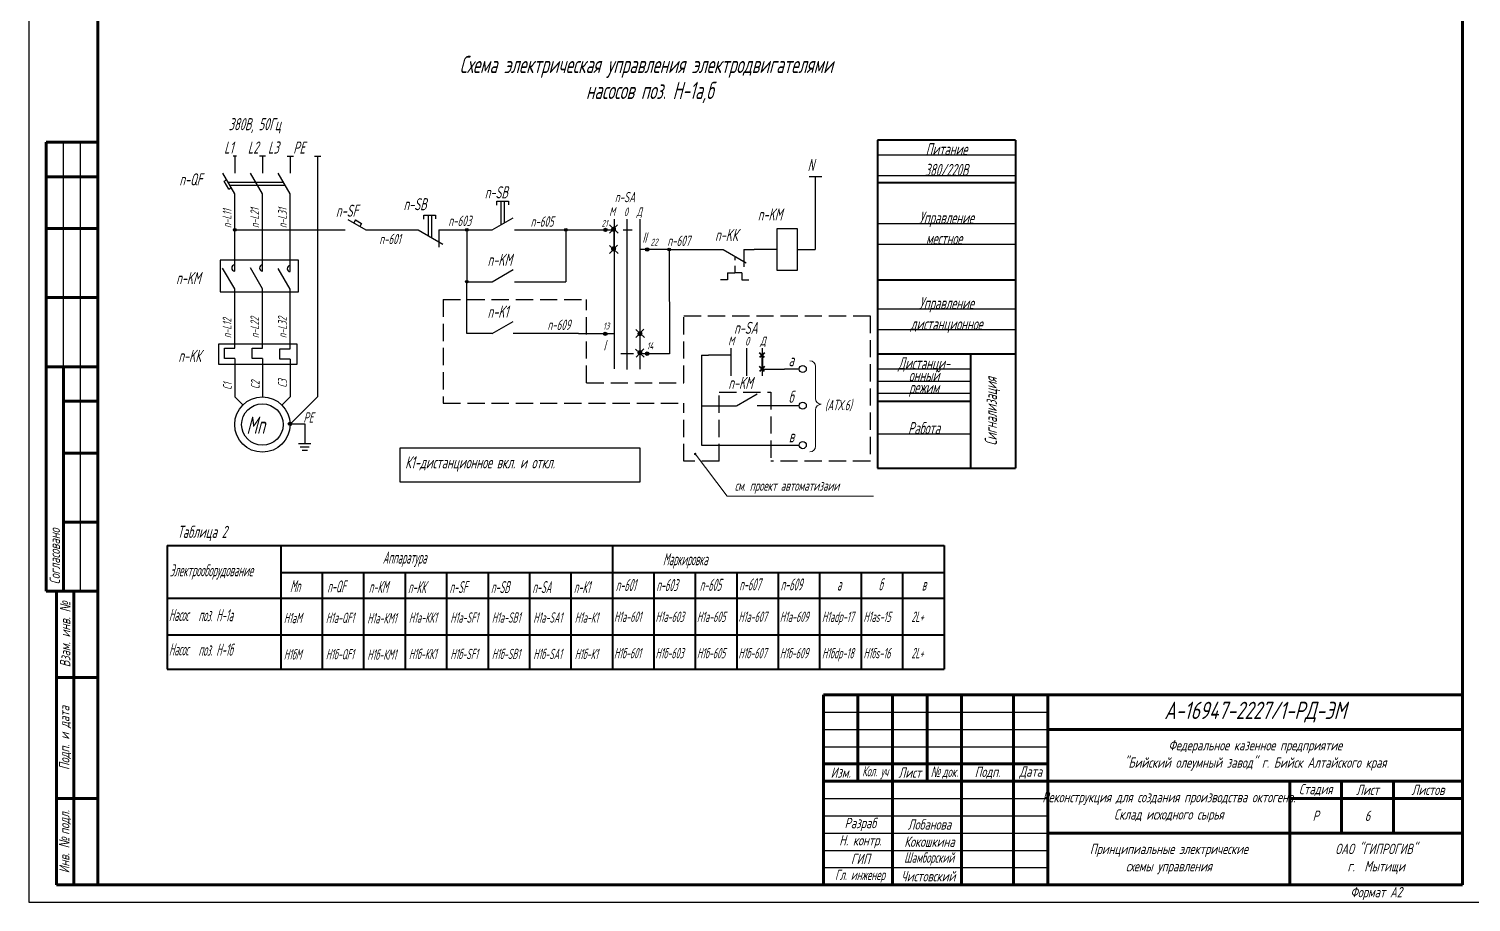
# Model space of a CAD drawing. Header units: millimetres. Extents: x 6735 to 13224, y -12144 to -9633.
# Drawn here: x 10518.1 to 10935.6, y -10227.4 to -9974.5 of the extents above; entities that cross this region are included whole.
import ezdxf
from ezdxf.enums import TextEntityAlignment as Align

# ---------------------------------------------------------------- set-up
doc = ezdxf.new("R2010")
doc.units = ezdxf.units.MM
doc.linetypes.add('gost5', pattern=[7, 5, -2, 0])
doc.layers.get('Defpoints').update_dxf_attribs({"color": 33})
for name, color, linetype, lineweight in [('Выноска', 137, 'Continuous', 20), ('Обводка', 6, 'Continuous', 25), ('Рамка толстая', 7, 'Continuous', 60), ('Рамка тонкая', 5, 'Continuous', 25), ('ТаБлица', 253, 'Continuous', 25), ('Текст', 2, 'Continuous', 25), ('Текст_КИП', 2, 'Continuous', 25), ('Тонкая', 5, 'Continuous', 20), ('Штампы', 252, 'Continuous', 25)]:
    doc.layers.add(name, color=color, linetype=linetype, lineweight=lineweight)
doc.styles.add('Simplex', font='simplex.shx', dxfattribs={"width": 0.7, "oblique": 15})

# ---------------------------------------------------------------- blocks, each defined once
blk = doc.blocks.new('A$C54FF5821')
at = {"layer": 'Рамка толстая'}
for p, q in [((20, 589), (20, 5)), ((415, 5), (415, 589)), ((20, 5), (415, 5))]:
    blk.add_line(p, q, dxfattribs=at)
at = {"layer": 'Рамка тонкая'}
for p, q in [((0, 594), (0, 0)), ((0, 0), (420, 0))]:
    blk.add_line(p, q, dxfattribs=at)

msp = doc.modelspace()

# ---------------------------------------------------------------- hatches: boundary and pattern name
at = {"lineweight": 25}
h = msp.add_hatch(color=5, dxfattribs=at)
edge = h.paths.add_edge_path()
edge.add_arc((10577.70483, -10032.75965), 0.38529, 0, 360)
h = msp.add_hatch(color=5, dxfattribs=at)
edge = h.paths.add_edge_path()
edge.add_arc((10644.87796, -10032.75965), 0.38529, 0, 360)
h = msp.add_hatch(color=5, dxfattribs=at)
edge = h.paths.add_edge_path()
edge.add_arc((10673.5878, -10032.75965), 0.38529, 0, 360)
h = msp.add_hatch(color=5, dxfattribs=at)
edge = h.paths.add_edge_path()
edge.add_arc((10685.00622, -10032.76066), 0.5, 0, 360)
edge = h.paths.add_edge_path(flags=17)
edge.add_arc((10685.00622, -10032.76066), 0.2, 0, 360)
for points in [[(10688.12212, -10032.58311, 1), (10686.62212, -10032.58311, 1)], [(10688.12212, -10038.24705, 1), (10686.62212, -10038.24705, 1)], [(10695.74481, -10062.80502, 1), (10694.24481, -10062.80502, 1)], [(10695.74481, -10068.29209, 1), (10694.24481, -10068.29209, 1)]]:
    msp.add_hatch(color=5, dxfattribs=at).paths.add_polyline_path(points)
h = msp.add_hatch(color=5, dxfattribs=at)
edge = h.paths.add_edge_path()
edge.add_arc((10687.37212, -10032.58311), 0.4, 0, 360)
h = msp.add_hatch(color=5, dxfattribs=at)
h.paths.add_polyline_path([(10685.20622, -10032.76066, 1), (10684.80622, -10032.76066)])
h.paths.add_polyline_path([(10685.00622, -10032.76066), (10684.80622, -10032.76066, 0.414213562), (10685.00622, -10032.96066)])
h.paths.add_polyline_path([(10685.00622, -10032.96066, 0.414213562), (10685.20622, -10032.76066), (10685.00622, -10032.76066)])
h = msp.add_hatch(color=5, dxfattribs=at)
edge = h.paths.add_edge_path()
edge.add_arc((10687.37212, -10038.24705), 0.4, 0, 360)
h = msp.add_hatch(color=5, dxfattribs=at)
edge = h.paths.add_edge_path()
edge.add_arc((10697.09072, -10038.43525), 0.5, 0, 360)
edge = h.paths.add_edge_path(flags=17)
edge.add_arc((10697.09072, -10038.43525), 0.2, 0, 360)
h = msp.add_hatch(color=5, dxfattribs=at)
h.paths.add_polyline_path([(10697.29072, -10038.43525, 1), (10696.89072, -10038.43525)])
h.paths.add_polyline_path([(10697.09072, -10038.43525), (10696.89072, -10038.43525, 0.414213562), (10697.09072, -10038.63525)])
h.paths.add_polyline_path([(10697.09072, -10038.63525, 0.414213562), (10697.29072, -10038.43525), (10697.09072, -10038.43525)])
h = msp.add_hatch(color=5, dxfattribs=at)
edge = h.paths.add_edge_path()
edge.add_arc((10703.49428, -10038.45081), 0.38529, 0, 360)
h = msp.add_hatch(color=5, dxfattribs=at)
edge = h.paths.add_edge_path()
edge.add_arc((10644.89704, -10047.75018), 0.38529, 0, 360)
h = msp.add_hatch(color=5, dxfattribs=at)
edge = h.paths.add_edge_path()
edge.add_arc((10684.96081, -10062.81562), 0.5, 0, 360)
edge = h.paths.add_edge_path(flags=17)
edge.add_arc((10684.96081, -10062.81562), 0.2, 0, 360)
h = msp.add_hatch(color=5, dxfattribs=at)
h.paths.add_polyline_path([(10685.16081, -10062.81562, 1), (10684.76081, -10062.81562)])
h.paths.add_polyline_path([(10684.96081, -10062.81562), (10684.76081, -10062.81562, 0.414213562), (10684.96081, -10063.01562)])
h.paths.add_polyline_path([(10684.96081, -10063.01562, 0.414213562), (10685.16081, -10062.81562), (10684.96081, -10062.81562)])
h = msp.add_hatch(color=5, dxfattribs=at)
edge = h.paths.add_edge_path()
edge.add_arc((10697.09072, -10068.5858), 0.5, 0, 360)
edge = h.paths.add_edge_path(flags=17)
edge.add_arc((10697.09072, -10068.5858), 0.2, 0, 360)
h = msp.add_hatch(color=5, dxfattribs=at)
h.paths.add_polyline_path([(10697.29072, -10068.5858, 1), (10696.89072, -10068.5858)])
h.paths.add_polyline_path([(10697.09072, -10068.5858), (10696.89072, -10068.5858, 0.414213562), (10697.09072, -10068.7858)])
h.paths.add_polyline_path([(10697.09072, -10068.7858, 0.414213562), (10697.29072, -10068.5858), (10697.09072, -10068.5858)])
h = msp.add_hatch(color=5, dxfattribs=at)
edge = h.paths.add_edge_path()
edge.add_arc((10593.70735, -10088.89971), 0.5, 0, 360)
edge = h.paths.add_edge_path(flags=17)
edge.add_arc((10593.70735, -10088.89971), 0.2, 0, 360)
h = msp.add_hatch(color=5, dxfattribs=at)
h.paths.add_polyline_path([(10593.90735, -10088.89971, 1), (10593.50735, -10088.89971)])
h.paths.add_polyline_path([(10593.70735, -10088.89971), (10593.50735, -10088.89971, 0.414213562), (10593.70735, -10089.09971)])
h.paths.add_polyline_path([(10593.70735, -10089.09971, 0.414213562), (10593.90735, -10088.89971), (10593.70735, -10088.89971)])

# ---------------------------------------------------------------- linework, layer by layer
at = {"color": 5, "lineweight": 25}
for p, q in [((10577.26214, -10011.32966), (10578.1902, -10011.32966)), ((10577.70735, -10011.32596), (10577.70735, -10016.32596)), ((10584.86723, -10011.30851), (10586.65185, -10011.30851)), ((10585.72384, -10011.32596), (10585.72384, -10016.32596)), ((10592.88384, -10011.36513), (10594.69679, -10011.36513)), ((10593.72735, -10011.32596), (10593.72735, -10016.32596)), ((10600.8236, -10011.36513), (10602.63654, -10011.36513)), ((10601.66711, -10011.32596), (10601.66711, -10081.08395)), ((10577.70735, -10022.32596), (10574.24325, -10016.32596)), ((10574.64862, -10018.67771), (10575.36293, -10018.2653)), ((10575.95194, -10020.93511), (10574.64862, -10018.67771)), ((10575.74381, -10018.92501), (10591.76381, -10018.92501)), ((10576.24869, -10019.79948), (10592.26869, -10019.79948)), ((10585.72384, -10022.32596), (10582.25974, -10016.32596)), ((10593.72735, -10022.32596), (10590.26325, -10016.32596)), ((10744.00802, -10017.25206), (10747.68646, -10017.25206)), ((10745.70194, -10017.25206), (10745.70194, -10038.45081)), ((10575.95194, -10020.93511), (10576.66625, -10020.52271)), ((10577.70735, -10027.32596), (10577.70735, -10022.32596)), ((10585.72384, -10027.32596), (10585.72384, -10022.32596)), ((10593.72735, -10027.32596), (10593.72735, -10022.32596)), ((10577.70735, -10044.66244), (10577.70735, -10027.32596)), ((10585.72384, -10044.65309), (10585.72384, -10027.32596)), ((10593.72735, -10044.82373), (10593.72735, -10027.32596)), ((10653.58316, -10025.59192), (10653.58316, -10024.41276)), ((10653.58316, -10024.41276), (10656.90793, -10024.41276)), ((10653.58316, -10024.41276), (10656.34277, -10024.41276)), ((10654.75479, -10024.41276), (10654.75479, -10031.29614)), ((10655.82729, -10030.67051), (10655.82729, -10024.41276)), ((10656.90793, -10024.41276), (10656.90793, -10025.52045)), ((10610.46276, -10029.75018), (10615.65891, -10032.75018)), ((10612.69481, -10029.88416), (10612.19481, -10030.75018)), ((10612.69481, -10029.88416), (10614.42686, -10030.88416)), ((10614.42686, -10030.88416), (10613.92686, -10031.75018)), ((10632.48201, -10029.65979), (10632.48201, -10028.48064)), ((10632.48201, -10028.48064), (10635.80678, -10028.48064)), ((10633.65364, -10028.48064), (10633.65364, -10034.41824)), ((10634.72615, -10035.03746), (10634.72615, -10028.48064)), ((10635.80678, -10028.48064), (10635.80678, -10029.58832)), ((10652.26214, -10032.75018), (10658.26214, -10029.25018)), ((10686.16604, -10031.32822), (10688.66635, -10033.68256)), ((10688.48517, -10031.292), (10686.20227, -10033.71878)), ((10687.50042, -10029.63546), (10687.50042, -10072.93832)), ((10691.17968, -10029.63645), (10691.17968, -10073.11414)), ((10695.00045, -10029.63546), (10695.00045, -10073.07018)), ((10734.64759, -10032.45081), (10734.64759, -10044.45081)), ((10740.64759, -10032.45081), (10734.64759, -10032.45081)), ((10740.64759, -10044.45081), (10740.64759, -10032.45081)), ((10577.70483, -10032.75965), (10607.65891, -10032.75018)), ((10577.70735, -10032.75018), (10603.81292, -10032.75018)), ((10607.65891, -10032.75018), (10609.65891, -10032.75018)), ((10615.65891, -10032.75018), (10630.76447, -10032.75018)), ((10630.76447, -10032.75018), (10637.94125, -10036.8937)), ((10636.76447, -10032.75018), (10639.76447, -10032.75018)), ((10636.78117, -10032.75018), (10636.78117, -10037.75018)), ((10639.76447, -10032.75018), (10650.02961, -10032.75018)), ((10644.89704, -10032.75018), (10644.89704, -10047.75018)), ((10650.02961, -10032.75018), (10652.26214, -10032.75018)), ((10658.69159, -10032.75018), (10687.50042, -10032.75018)), ((10673.58936, -10032.75018), (10673.58936, -10047.75018)), ((10679.56533, -10032.75018), (10687.73328, -10032.75018)), ((10687.41224, -10032.75018), (10687.41224, -10038.2221)), ((10690.13257, -10032.75018), (10692.73054, -10032.75018)), ((10686.16604, -10037.23218), (10688.66635, -10039.58652)), ((10688.48517, -10037.19596), (10686.20227, -10039.62274)), ((10703.49584, -10038.45081), (10694.93799, -10038.43959)), ((10697.80471, -10038.43334), (10695.98639, -10038.43334)), ((10703.49584, -10038.45081), (10716.0873, -10038.45081)), ((10703.49584, -10038.45081), (10703.5502, -10068.5858)), ((10716.0873, -10038.45081), (10719.0873, -10038.45081)), ((10719.0873, -10038.45081), (10725.74413, -10042.29413)), ((10722.41572, -10040.37247), (10722.41572, -10041.09238)), ((10725.02811, -10038.45081), (10725.02811, -10043.45081)), ((10725.0873, -10038.45081), (10728.0873, -10038.45081)), ((10734.64759, -10038.45081), (10728.0873, -10038.45081)), ((10740.64759, -10038.45081), (10745.70194, -10038.45081)), ((10596.13908, -10041.46449), (10573.4445, -10041.46449)), ((10573.4445, -10041.46449), (10573.4445, -10050.68802)), ((10577.71004, -10049.78985), (10574.20735, -10043.78523)), ((10585.72653, -10049.7805), (10582.22384, -10043.77588)), ((10593.73004, -10049.95113), (10590.22735, -10043.94652)), ((10596.13908, -10050.68802), (10596.13908, -10041.46449)), ((10652.26214, -10047.75018), (10658.26214, -10044.25018)), ((10722.41572, -10041.09238), (10722.41572, -10041.55672)), ((10722.41572, -10043.133), (10722.41572, -10045.17362)), ((10734.64759, -10044.45081), (10740.64759, -10044.45081)), ((10644.89704, -10047.75018), (10652.26214, -10047.75018)), ((10644.89704, -10062.77441), (10644.89704, -10047.75018)), ((10658.70625, -10047.75018), (10673.58936, -10047.75018)), ((10720.316, -10047.21697), (10718.316, -10047.21697)), ((10720.316, -10045.17362), (10720.316, -10047.21697)), ((10720.316, -10045.17362), (10722.41572, -10045.17362)), ((10720.316, -10045.17362), (10722.41572, -10045.17362)), ((10720.316, -10045.17362), (10722.41572, -10045.17362)), ((10720.316, -10045.17362), (10722.41572, -10045.17362)), ((10724.52158, -10045.17362), (10722.42186, -10045.17362)), ((10724.52158, -10045.17362), (10724.52158, -10047.21697)), ((10724.52158, -10047.21697), (10726.52158, -10047.21697)), ((10573.4445, -10050.68802), (10596.13908, -10050.68802)), ((10577.71004, -10066.97538), (10577.71004, -10049.78985)), ((10585.72653, -10066.96603), (10585.72653, -10049.7805)), ((10593.73004, -10067.13667), (10593.73004, -10049.95113)), ((10652.26214, -10062.77441), (10658.26214, -10059.27441)), ((10693.78873, -10061.55013), (10696.28904, -10063.90447)), ((10696.10785, -10061.51392), (10693.82496, -10063.94069)), ((10573.14281, -10071.6993), (10573.14281, -10065.6993)), ((10573.14281, -10065.6993), (10585.14281, -10065.6993)), ((10583.6737, -10065.69929), (10595.6737, -10065.69929)), ((10595.68037, -10065.72941), (10595.68037, -10071.72941)), ((10652.26214, -10062.77441), (10644.89704, -10062.77441)), ((10677.20845, -10062.77441), (10658.26214, -10062.77441)), ((10677.20845, -10062.77441), (10687.50042, -10062.78645)), ((10695.00045, -10062.79522), (10695.00045, -10068.26713)), ((10574.71004, -10069.97538), (10574.71004, -10066.97538)), ((10574.71004, -10066.97538), (10577.71004, -10066.97538)), ((10577.71004, -10069.97538), (10574.71004, -10069.97538)), ((10577.71004, -10069.97538), (10577.70735, -10081.08971)), ((10582.72653, -10069.96603), (10582.72653, -10066.96603)), ((10582.72653, -10066.96603), (10585.72653, -10066.96603)), ((10585.72653, -10069.96603), (10582.72653, -10069.96603)), ((10585.72653, -10069.96603), (10585.72384, -10081.08036)), ((10590.73004, -10070.13667), (10590.73004, -10067.13667)), ((10590.73004, -10067.13667), (10593.73004, -10067.13667)), ((10693.08735, -10068.5858), (10689.50248, -10068.5858)), ((10693.75031, -10067.24105), (10696.25062, -10069.59539)), ((10696.14191, -10067.20483), (10693.85902, -10069.63161)), ((10703.5502, -10068.5858), (10694.68891, -10068.5858)), ((10712.79863, -10069.02659), (10712.79863, -10095.05868)), ((10712.79863, -10069.02659), (10714.83633, -10069.02659)), ((10585.14281, -10071.6993), (10573.14281, -10071.6993)), ((10595.6737, -10071.69929), (10583.6737, -10071.69929)), ((10593.73004, -10070.13667), (10590.73004, -10070.13667)), ((10593.73004, -10070.13667), (10593.72739, -10081.10252)), ((10741.09818, -10073.02659), (10736.83633, -10073.02659)), ((10577.70735, -10081.08971), (10580.06019, -10083.43318)), ((10593.72739, -10081.10252), (10591.3874, -10083.43318)), ((10601.73127, -10081.0199), (10593.90776, -10088.8299)), ((10722.93117, -10083.67258), (10728.93117, -10080.17258)), ((10712.7986, -10083.67258), (10722.80227, -10083.67258)), ((10741.09815, -10083.63991), (10728.97309, -10083.63991)), ((10594.20735, -10088.89971), (10597.98483, -10088.89971)), ((10597.98483, -10088.89971), (10597.98483, -10093.66308)), ((10597.98483, -10088.89971), (10597.98483, -10094.66725)), ((10599.7735, -10094.66725), (10596.19615, -10094.66725)), ((10712.79863, -10095.05868), (10741.09818, -10095.05868)), ((10599.28968, -10095.62981), (10596.67998, -10095.62981)), ((10598.76384, -10096.56419), (10597.20581, -10096.56419))]:
    msp.add_line(p, q, dxfattribs=at)
at = {"color": 6, "lineweight": 25}
for p, q in [((10721.33633, -10069.02659), (10714.83633, -10069.02659)), ((10730.33633, -10073.02659), (10736.83633, -10073.02659))]:
    msp.add_line(p, q, dxfattribs=at)
at = {"color": 6, "lineweight": 25, "ltscale": 10}
for p, q in [((10721.33633, -10067.02659), (10721.33633, -10075.02659)), ((10725.83633, -10067.02659), (10725.83633, -10075.02659)), ((10730.33633, -10067.02659), (10730.33633, -10075.02659))]:
    msp.add_line(p, q, dxfattribs=at)
at = {"color": 6, "lineweight": 40}
for p, q in [((10731.04344, -10068.31948), (10729.62923, -10069.7337)), ((10731.04344, -10069.7337), (10729.62923, -10068.31948)), ((10730.33633, -10069.02659), (10730.33633, -10073.02659)), ((10731.04344, -10073.7337), (10729.62923, -10072.31948)), ((10731.04344, -10072.31948), (10729.62923, -10073.7337))]:
    msp.add_line(p, q, dxfattribs=at)
at = {"color": 5, "lineweight": 25}
for centre, radius in [((10577.70483, -10032.75965), 0.38529), ((10644.87796, -10032.75965), 0.38529), ((10673.5878, -10032.75965), 0.38529), ((10685.00622, -10032.76066), 0.5), ((10644.89704, -10032.75018), 0.2), ((10673.58936, -10032.75018), 0.2), ((10685.00622, -10032.76066), 0.2), ((10697.09072, -10038.43525), 0.5), ((10697.09072, -10038.43525), 0.2), ((10703.49428, -10038.45081), 0.38529), ((10703.49584, -10038.44134), 0.2), ((10644.89704, -10047.75018), 0.38529), ((10644.91612, -10047.74072), 0.2), ((10684.96081, -10062.81562), 0.5), ((10684.96081, -10062.81562), 0.2), ((10697.09072, -10068.5858), 0.5), ((10697.09072, -10068.5858), 0.2), ((10742.12431, -10073.02659), 1.02613), ((10585.70735, -10089.09971), 8), ((10742.12428, -10083.63991), 1.02613), ((10585.70735, -10089.09971), 6), ((10593.70735, -10088.89971), 0.5), ((10593.70735, -10088.89971), 0.2), ((10742.12431, -10095.05868), 1.02613)]:
    msp.add_circle(centre, radius, dxfattribs=at)
for centre, radius in [((10577.70735, -10043.78523), 0.87721), ((10585.72384, -10043.79264), 0.86045), ((10593.72735, -10043.97404), 0.84968)]:
    msp.add_arc(centre, radius, 90, 270, dxfattribs=at)
at = {"layer": 'Defpoints'}
for p, q in [((10803.7208, -10011.12677), (10763.7208, -10011.12677)), ((10803.7208, -10017.12677), (10763.7208, -10017.12677)), ((10803.7208, -10030.98257), (10763.7208, -10030.98257)), ((10803.7208, -10036.98257), (10763.7208, -10036.98257)), ((10803.7208, -10055.69833), (10763.7208, -10055.69833)), ((10803.7208, -10061.69833), (10763.7208, -10061.69833)), ((10790.72076, -10073.10216), (10763.7208, -10073.10216)), ((10790.72076, -10076.60989), (10763.7208, -10076.60989)), ((10790.72076, -10080.11761), (10763.7208, -10080.11761)), ((10790.72076, -10091.8762), (10763.7208, -10091.8762))]:
    msp.add_line(p, q, dxfattribs=at)
at = {"layer": 'Выноска'}
for p, q in [((10710.9701, -10097.62019), (10720.27117, -10109.83715)), ((10720.27117, -10109.83715), (10762.56647, -10109.83715))]:
    msp.add_line(p, q, dxfattribs=at)
msp.add_circle((10710.9701, -10097.62019), 0.2, dxfattribs=at)
at = {"layer": 'Обводка', "linetype": 'gost5'}
for p, q in [((10638.06795, -10052.93567), (10679.52751, -10052.93567)), ((10638.06795, -10052.93567), (10638.06795, -10082.93567)), ((10679.52751, -10077.00961), (10679.52751, -10052.93567)), ((10679.52751, -10077.00961), (10707.69123, -10077.00961)), ((10717.90341, -10099.72172), (10717.90341, -10079.72172)), ((10717.90341, -10079.72172), (10732.90341, -10079.72172)), ((10732.90341, -10079.72172), (10732.90341, -10099.72172)), ((10638.06795, -10082.93567), (10707.69123, -10082.93567))]:
    msp.add_line(p, q, dxfattribs=at)
for points in [[(10707.69123, -10077.00961), (10707.69123, -10057.63007), (10761.64433, -10057.63007), (10761.64433, -10099.72172), (10732.90341, -10099.72172)], [(10717.90341, -10099.72172), (10707.69123, -10099.72172), (10707.69123, -10082.93567)]]:
    msp.add_lwpolyline(points, dxfattribs=at)
at = {"layer": 'Обводка'}
msp.add_lwpolyline([(10625.49948, -10105.64981), (10695.01259, -10105.64981), (10695.01259, -10095.91434), (10625.49948, -10095.91434)], close=True, dxfattribs=at)
at = {"layer": 'ТаБлица', "lineweight": 40}
for p, q in [((10763.7208, -10006.80723), (10763.7208, -10101.69313)), ((10803.7208, -10006.80723), (10763.7208, -10006.80723)), ((10803.7208, -10006.80723), (10803.7208, -10101.69313)), ((10763.7208, -10019.06623), (10803.7208, -10019.06623)), ((10763.7208, -10047.22289), (10803.7208, -10047.22289)), ((10763.7208, -10068.65903), (10803.7208, -10068.65903)), ((10790.72076, -10068.65903), (10790.72076, -10101.69313)), ((10790.72076, -10082.38734), (10763.7208, -10082.38734)), ((10763.7208, -10101.69313), (10803.7208, -10101.69313)), ((10558.10387, -10124.12658), (10558.10387, -10159.93195)), ((10558.10387, -10124.12658), (10783.01807, -10124.12658)), ((10591.01807, -10124.12658), (10591.01807, -10159.93195)), ((10687.01807, -10124.12658), (10687.01807, -10159.93195)), ((10783.01807, -10124.12658), (10783.01807, -10159.93195)), ((10591.01807, -10131.89488), (10783.01807, -10131.89488)), ((10603.02065, -10131.89488), (10603.02065, -10159.93195)), ((10615.02065, -10131.89488), (10615.02065, -10159.93195)), ((10627.02065, -10131.89488), (10627.02065, -10159.93195)), ((10639.02065, -10131.89488), (10639.02065, -10159.93195)), ((10651.02065, -10131.89488), (10651.02065, -10159.93195)), ((10663.02065, -10131.89488), (10663.02065, -10159.93195)), ((10675.02065, -10131.89488), (10675.02065, -10159.93195)), ((10699.01807, -10131.89488), (10699.01807, -10159.93195)), ((10711.01807, -10131.89488), (10711.01807, -10159.93195)), ((10723.01807, -10131.89488), (10723.01807, -10159.93195)), ((10735.01807, -10131.89488), (10735.01807, -10159.93195)), ((10747.01807, -10131.89488), (10747.01807, -10159.93195)), ((10759.01807, -10131.89488), (10759.01807, -10159.93195)), ((10771.01807, -10131.89488), (10771.01807, -10159.93195)), ((10558.10387, -10139.39488), (10783.01807, -10139.39488)), ((10558.10387, -10149.93195), (10783.01807, -10149.93195)), ((10558.10387, -10159.93195), (10783.01807, -10159.93195))]:
    msp.add_line(p, q, dxfattribs=at)
at = {"layer": 'Тонкая'}
for p, q in [((10745.82646, -10081.5985), (10745.81901, -10072.13265)), ((10745.8346, -10095.34583), (10745.82636, -10084.88173))]:
    msp.add_line(p, q, dxfattribs=at)
for centre, start, end in [((10744.1813, -10072.25647), 0, 90), ((10747.46883, -10081.5985), 180, 270), ((10747.46883, -10084.88325), 90, 180), ((10744.19222, -10095.34583), 270, 0)]:
    msp.add_arc(centre, 1.64238, start, end, dxfattribs=at)
at = {"layer": 'Штампы', "lineweight": 60}
for p, q in [((10523.10387, -10137.35746), (10523.10387, -10007.35746)), ((10523.10387, -10007.35746), (10538.10387, -10007.35746)), ((10538.10387, -10137.35746), (10538.10387, -10007.35746)), ((10523.10387, -10017.35746), (10538.10387, -10017.35746)), ((10523.10387, -10032.35746), (10538.10387, -10032.35746)), ((10523.10387, -10052.35746), (10538.10387, -10052.35746)), ((10523.10387, -10072.35746), (10538.10387, -10072.35746)), ((10528.10387, -10137.35746), (10528.10387, -10072.35746)), ((10528.10387, -10082.35746), (10538.10387, -10082.35746)), ((10528.10387, -10097.35746), (10538.10387, -10097.35746)), ((10528.10387, -10117.35746), (10538.10387, -10117.35746)), ((10523.10387, -10137.35746), (10538.10387, -10137.35746)), ((10526.10387, -10222.35746), (10526.10387, -10137.35746)), ((10526.10387, -10137.35746), (10538.10387, -10137.35746)), ((10531.10387, -10222.35746), (10531.10387, -10137.35746)), ((10538.10387, -10222.35746), (10538.10387, -10137.35746)), ((10526.10387, -10162.35746), (10538.10387, -10162.35746)), ((10748.10387, -10167.35746), (10933.10387, -10167.35746)), ((10748.10387, -10167.35746), (10748.10387, -10222.35746)), ((10758.10387, -10167.35746), (10758.10387, -10192.35746)), ((10768.10387, -10167.35746), (10768.10387, -10222.35746)), ((10778.10387, -10167.35746), (10778.10387, -10192.35746)), ((10788.10387, -10167.35746), (10788.10387, -10222.35746)), ((10803.10387, -10167.35746), (10803.10387, -10222.35746)), ((10813.10387, -10167.35746), (10813.10387, -10222.35746)), ((10813.10387, -10177.35746), (10933.10387, -10177.35746)), ((10748.10387, -10187.35746), (10813.10387, -10187.35746)), ((10748.10387, -10192.35746), (10933.10387, -10192.35746)), ((10883.10387, -10192.35746), (10883.10387, -10222.35746)), ((10898.10387, -10192.35746), (10898.10387, -10207.35746)), ((10913.10387, -10192.35746), (10913.10387, -10207.35746)), ((10526.10387, -10197.35746), (10538.10387, -10197.35746)), ((10883.10387, -10197.35746), (10933.10387, -10197.35746)), ((10813.10387, -10207.35746), (10933.10387, -10207.35746)), ((10526.10387, -10222.35746), (10538.10387, -10222.35746))]:
    msp.add_line(p, q, dxfattribs=at)
at = {"layer": 'Штампы', "color": 5, "lineweight": 25}
for p, q in [((10528.10387, -10072.35746), (10528.10387, -10007.35746)), ((10533.10387, -10137.35746), (10533.10387, -10007.35746)), ((10748.10387, -10172.35746), (10813.10387, -10172.35746)), ((10748.10387, -10177.35746), (10813.10387, -10177.35746)), ((10748.10387, -10182.35746), (10813.10387, -10182.35746)), ((10748.10387, -10197.35746), (10813.10387, -10197.35746)), ((10748.10387, -10202.35746), (10813.10387, -10202.35746)), ((10748.10387, -10207.35746), (10813.10387, -10207.35746)), ((10748.10387, -10212.35746), (10813.10387, -10212.35746)), ((10748.10387, -10217.35746), (10813.10387, -10217.35746))]:
    msp.add_line(p, q, dxfattribs=at)

# ---------------------------------------------------------------- block references
msp.add_blockref('A$C54FF5821', (10518.10387, -10227.35746))

# ---------------------------------------------------------------- texts
at = {"layer": 'Текст', "style": 'Simplex', "oblique": 15}
for s, height, width, p in [('Схема электрическая управления электродвигателями ', 5, 0.6, (10697.81153, -9987.37048)), ('насосов поз. Н-1а,б', 5, 0.6, (10697.81153, -9994.87882)), ('Питание', 3.5, 0.6, (10783.7208, -10011.12677)), ('380/220B', 3.5, 0.6, (10783.7208, -10017.12677)), ('Управление', 3.5, 0.6, (10783.7208, -10030.98257)), ('местное ', 3.5, 0.6, (10783.7208, -10036.98257)), ('Управление', 3.5, 0.6, (10783.7208, -10055.69833)), ('дистанционное', 3.5, 0.6, (10783.7208, -10061.69833)), ('Дистанци-', 3.5, 0.6, (10777.22078, -10073.10216)), ('онный', 3.5, 0.6, (10777.22078, -10076.60989)), ('режим', 3.5, 0.6, (10777.22078, -10080.11761)), ('Работа', 3.5, 0.6, (10777.22078, -10091.8762)), ('а', 3.5, 0.45, (10752.66501, -10137.1385)), ('б', 3.5, 0.45, (10764.66501, -10137.1385)), ('в', 3.5, 0.45, (10777.19141, -10137.1385))]:
    msp.add_text(s, height=height, dxfattribs=dict(at, width=width)).set_placement(p, align=Align.CENTER)
for s, height, width, p in [('380В, 50Гц', 3.5, 0.6, (10575.94144, -10003.89437)), ('L1   L2  L3   РЕ', 3.5, 0.6, (10574.63079, -10010.66258)), ('N', 3.5, 0.6, (10743.50263, -10015.73488)), ('n-QF ', 3.5, 0.6, (10561.68493, -10019.87203)), ('n-SB ', 3.5, 0.6, (10626.55957, -10027.05667)), ('n-SB ', 3.5, 0.6, (10650.08002, -10023.62562)), ('n-SA', 3, 0.6, (10687.71889, -10024.74677)), (' n-SF', 3.5, 0.6, (10605.60448, -10028.95169)), ('М', 2.5, 0.6, (10686.08713, -10028.70868)), ('0', 2.5, 0.6, (10690.35788, -10028.76477)), ('Д', 2.5, 0.6, (10694.03342, -10028.75961)), ('n-KM ', 3.5, 0.6, (10729.11611, -10030.031)), ('n-603', 3, 0.6, (10639.54306, -10031.61569)), ('n-605', 3, 0.6, (10663.35039, -10031.81647)), ('21', 2, 0.6, (10683.86456, -10031.84852)), ('n-KК ', 3.5, 0.6, (10716.74357, -10035.96981)), ('n-601', 3, 0.6, (10619.54046, -10036.88282)), ('II', 3, 0.6, (10695.70232, -10036.48051)), ('22', 2, 0.6, (10698.06863, -10037.28702)), ('n-607', 3, 0.6, (10702.92781, -10037.40152)), ('n-KM ', 3.5, 0.6, (10650.89407, -10043.16467)), ('n-KM ', 3.5, 0.6, (10560.74653, -10048.45626)), ('n-K1 ', 3.5, 0.6, (10650.89407, -10058.1889)), ('n-609', 3, 0.6, (10668.21374, -10061.72512)), ('13', 2, 0.6, (10684.32387, -10061.57145)), ('n-SA', 3.5, 0.6, (10722.25226, -10062.85212)), ('I', 3, 0.6, (10684.4637, -10067.60983)), ('14', 2, 0.6, (10697.00819, -10067.2975)), (' n-KК ', 3.5, 0.6, (10560.00054, -10070.96928)), ('а', 3.5, 0.6, (10738.00994, -10072.19994)), ('n-KМ', 3.5, 0.6, (10720.58296, -10078.80018)), ('б', 3.5, 0.6, (10738.00992, -10082.81326)), ('Mn', 5, 0.6, (10581.09281, -10091.79105)), ('РЕ', 3, 0.6, (10597.57512, -10088.52721)), ('в', 3.5, 0.6, (10738.09673, -10094.23124)), ('К1-дистанционное вкл. и откл.', 3.5, 0.6, (10627.02003, -10101.79015)), ('см. проект автоматизаии', 3, 0.6, (10722.42159, -10108.28469)), ('Таблица 2', 3.5, 0.6, (10561.10061, -10121.89919)), ('Аппаратура', 3.5, 0.45, (10620.55658, -10129.34807)), ('Маркировка', 3.5, 0.45, (10701.63887, -10129.8444)), ('Электрооборудование', 3.5, 0.5, (10558.86275, -10133.04056)), ('Mn', 3.5, 0.45, (10593.69052, -10137.64052)), ('n-QF', 3.5, 0.45, (10604.503, -10137.70352)), ('n-КМ', 3.5, 0.45, (10616.503, -10137.82782)), ('n-КК', 3.5, 0.45, (10627.85655, -10137.90238)), ('n-SF', 3.5, 0.45, (10639.85655, -10137.90238)), ('n-SB', 3.5, 0.45, (10651.85655, -10137.90238)), ('n-SA', 3.5, 0.45, (10663.85655, -10137.90238)), ('n-К1', 3.5, 0.45, (10675.85655, -10137.90238)), ('n-601', 3.5, 0.45, (10687.99306, -10137.30233)), ('n-603', 3.5, 0.45, (10699.72965, -10137.3203)), ('n-605', 3.5, 0.45, (10712.28794, -10137.25121)), ('n-607', 3.5, 0.45, (10723.72372, -10137.1385)), ('n-609', 3.5, 0.45, (10735.72372, -10137.1385)), ('Насос', 3.5, 0.45, (10558.63739, -10145.9418)), ('поз. Н-1а', 3.5, 0.45, (10567.18558, -10146.035)), ('Насос', 3.5, 0.45, (10558.63739, -10155.9418)), ('поз. Н-1б', 3.5, 0.45, (10567.18558, -10156.035))]:
    msp.add_text(s, height=height, dxfattribs=dict(at, width=width)).set_placement(p)
at = {"layer": 'Текст', "style": 'Simplex', "oblique": 15, "width": 0.6}
for s, p in [('n-L11', (10576.72641, -10032.19337)), ('n-L21', (10584.7429, -10032.19337)), ('n-L31', (10592.74641, -10032.19337)), ('n-L12', (10576.72641, -10064.07117)), ('n-L22', (10584.7429, -10064.07117)), ('n-L32', (10592.74641, -10064.07117)), (' C1', (10576.82513, -10080.19598)), (' C2', (10584.90746, -10079.97765)), (' C3', (10592.77134, -10079.54099))]:
    msp.add_text(s, height=2.5, rotation=90, dxfattribs=at).set_placement(p)
msp.add_text('Сигнализация ', height=3.5, rotation=90, dxfattribs=at).set_placement((10798.32063, -10084.60881), align=Align.CENTER)
at = {"layer": 'Текст', "color": 3, "style": 'Simplex', "oblique": 15, "width": 0.45}
for s, p in [('Н1аМ', (10591.89622, -10146.60169)), ('Н1а-QF1', (10604.05359, -10146.54185)), ('Н1а-КМ1', (10616.05359, -10146.66615)), ('Н1а-КК1', (10628.09943, -10146.473)), ('Н1а-SF1', (10640.09943, -10146.473)), ('Н1а-SB1 ', (10652.09943, -10146.473)), ('Н1а-SA1', (10664.09943, -10146.473)), ('Н1а-К1', (10676.09943, -10146.473)), ('Н1а-601', (10687.47477, -10146.23059)), ('Н1а-603', (10699.47477, -10146.23059)), ('Н1а-605', (10711.47477, -10146.23059)), ('Н1а-607', (10723.47477, -10146.23059)), ('Н1а-609', (10735.47477, -10146.23059)), ('Н1аdp-17', (10747.6766, -10146.24228)), ('Н1аs-15', (10759.6766, -10146.24228)), ('2L+', (10773.56031, -10146.23059)), ('Н1бМ', (10591.89622, -10157.13875)), ('Н1б-QF1', (10604.05359, -10157.07891)), ('Н1б-КМ1', (10616.05359, -10157.20322)), ('Н1б-КК1', (10628.09943, -10157.01007)), ('Н1б-SF1', (10640.09943, -10157.01007)), ('Н1б-SB1 ', (10652.09943, -10157.01007)), ('Н1б-SA1', (10664.09943, -10157.01007)), ('Н1б-К1', (10676.09943, -10157.01007)), ('Н1б-601', (10687.47477, -10156.76765)), ('Н1б-603', (10699.47477, -10156.76765)), ('Н1б-605', (10711.47477, -10156.76765)), ('Н1б-607', (10723.47477, -10156.76765)), ('Н1б-609', (10735.47477, -10156.76765)), ('Н1бdp-18', (10747.6766, -10156.77935)), ('Н1бs-16', (10759.6766, -10156.77935)), ('2L+', (10773.56031, -10156.76765))]:
    msp.add_text(s, height=3, dxfattribs=at).set_placement(p)
at = {"layer": 'Текст', "style": 'Simplex', "oblique": 15, "width": 0.7}
for tag, text, p in [('М', 'М', (10721.40482, -10064.88392)), ('0', '0', (10726.02648, -10064.96947)), ('Д', 'А', (10730.60535, -10064.92669))]:
    msp.add_attdef(tag, text=text, height=2.5, dxfattribs=at).set_placement(p, align=Align.MIDDLE_CENTER)
at = {"layer": 'Текст_КИП', "style": 'Simplex', "oblique": 15, "width": 0.6}
msp.add_text('(АТХ.6)', height=3, dxfattribs=at).set_placement((10752.43055, -10084.9496), align=Align.CENTER)
at = {"layer": 'Штампы', "color": 2, "char_height": 3, "rotation": 90, "style": 'Simplex'}
for s, insert, width, attachment_point in [('Согласовано', (10525.60387, -10135.35746), 61, 4), ('Взам. инв. {\\fArial|b0|i0|c204|p34;№}', (10528.60387, -10149.85746), 25, 5), ('Подп. и дата', (10528.60387, -10179.85746), 35, 5), ('Инв. {\\fArial|b0|i0|c204|p34;№ }подл.', (10528.60387, -10209.85746), 25, 5)]:
    msp.add_mtext(s, dxfattribs=dict(at, insert=insert, width=width, attachment_point=attachment_point))
at = {"layer": 'Штампы', "color": 2, "attachment_point": 5, "style": 'Simplex'}
for s, insert, char_height, width in [('А-16947-2227/1-РД-ЭМ', (10873.10387, -10172.35746), 5, 120), ('Федеральное казенное предприятие\\P"Бийский олеумный завод" г. Бийск Алтайского края', (10873.10387, -10184.85746), 3, 120), ('Изм.', (10753.10387, -10189.85746), 3, 10), ('{\\W0.5;Кол. уч}', (10763.10387, -10189.85746), 3, 10), ('{\\W0.7;Лист}', (10773.10387, -10189.85746), 3, 10), ('{\\fArial|b0|i0|c204|p34;\\W0.6;№ \\Fsimplex|c204;док.}', (10783.10387, -10189.85746), 3, 10), ('Подп.', (10795.60387, -10189.85746), 3, 15), ('{\\W0.7;Дата}', (10808.10387, -10189.85746), 3, 10), ('Стадия', (10890.60387, -10194.85746), 3, 15), ('Лист', (10905.60387, -10194.85746), 3, 15), ('Листов', (10923.10387, -10194.85746), 3, 20), ('Реконструкция для создания производства октогена. \\PСклад исходного сырья', (10848.10387, -10199.85746), 3, 70), (' Разраб', (10758.10387, -10204.85746), 3, 20), (' Лобанова', (10778.10387, -10204.85746), 3, 20), ('Р', (10890.60387, -10202.35746), 3, 15), ('6', (10905.60387, -10202.35746), 3, 15), (' Н. контр.', (10758.10387, -10209.85746), 3, 20), (' Кокошкина', (10778.10387, -10209.85746), 3, 20), ('Принципиальные электрические \\Pсхемы управления', (10848.10387, -10214.85746), 3, 70), ('ОАО "ГИПРОГИВ"\\Pг.  Мытищи', (10908.10387, -10214.85746), 3, 50), (' ГИП', (10758.10387, -10214.85746), 3, 20), ('{\\W0.6; Шамборский}', (10778.10387, -10214.85746), 3, 20), ('{\\W0.6; Гл. инженер}', (10758.10387, -10219.85746), 3, 20), ('Чистовский', (10778.45512, -10219.85746), 3, 18.9407963), ('Формат А2', (10908.10387, -10224.85746), 3, 50)]:
    msp.add_mtext(s, dxfattribs=dict(at, insert=insert, char_height=char_height, width=width))

doc.saveas('drawing.dxf')
